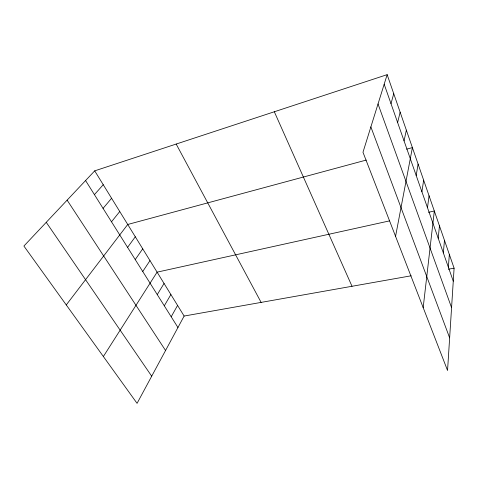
<?xml version="1.0" encoding="UTF-8"?>
<svg xmlns="http://www.w3.org/2000/svg" width="478" height="478" viewBox="0 0 478 478"><rect width="100%" height="100%" fill="white"/><g stroke="black" fill="none" stroke-linecap="round" stroke-linejoin="round"><path stroke-width="0.72" d="M387.156 74.652L454.1 268.182L447.551 370.498L362.975 152.267L387.156 74.652L94.704 170.855L23.9 246.051L137.067 403.348L184.126 316.048L411.194 275.788M448.376 267.238L449.338 254.416M443.357 252.928L444.456 240.309M438.207 238.247L439.455 225.837M423.179 307.617L434.323 211.001L428.551 212.274M427.487 207.697L429.053 195.771M421.913 191.798L423.645 180.14M416.183 175.462L418.095 164.091M395.563 236.353L412.395 147.6L406.629 149.16M404.047 140.873L406.354 130.141M397.618 122.547L400.14 112.175M390.998 103.672L393.741 93.688M171.196 316.765L177.571 305.406M164.301 305.8L170.885 294.544M157.262 294.603L164.062 283.466M103.368 356.51L157.095 272.155L389.486 220.89M142.743 271.498L149.984 260.612M135.244 259.566L142.725 248.823M127.584 247.377L135.304 236.777M66.263 304.934L127.728 224.481L366.256 160.064M111.505 221.798L119.751 211.521M103.063 208.366L111.589 198.274M94.423 194.618L103.242 184.723M448.31 269.204L454.1 268.182M46.247 222.318L151.699 376.198M67.123 200.145L165.555 350.499M85.574 180.547L177.947 327.514M94.704 170.855L184.126 316.048M176.179 144.051L261.125 302.395M274.324 111.762L352.017 286.28M370.874 126.909L449.643 337.856M378.026 103.947L451.573 307.653M384.175 84.218L453.269 281.189"/></g></svg>
